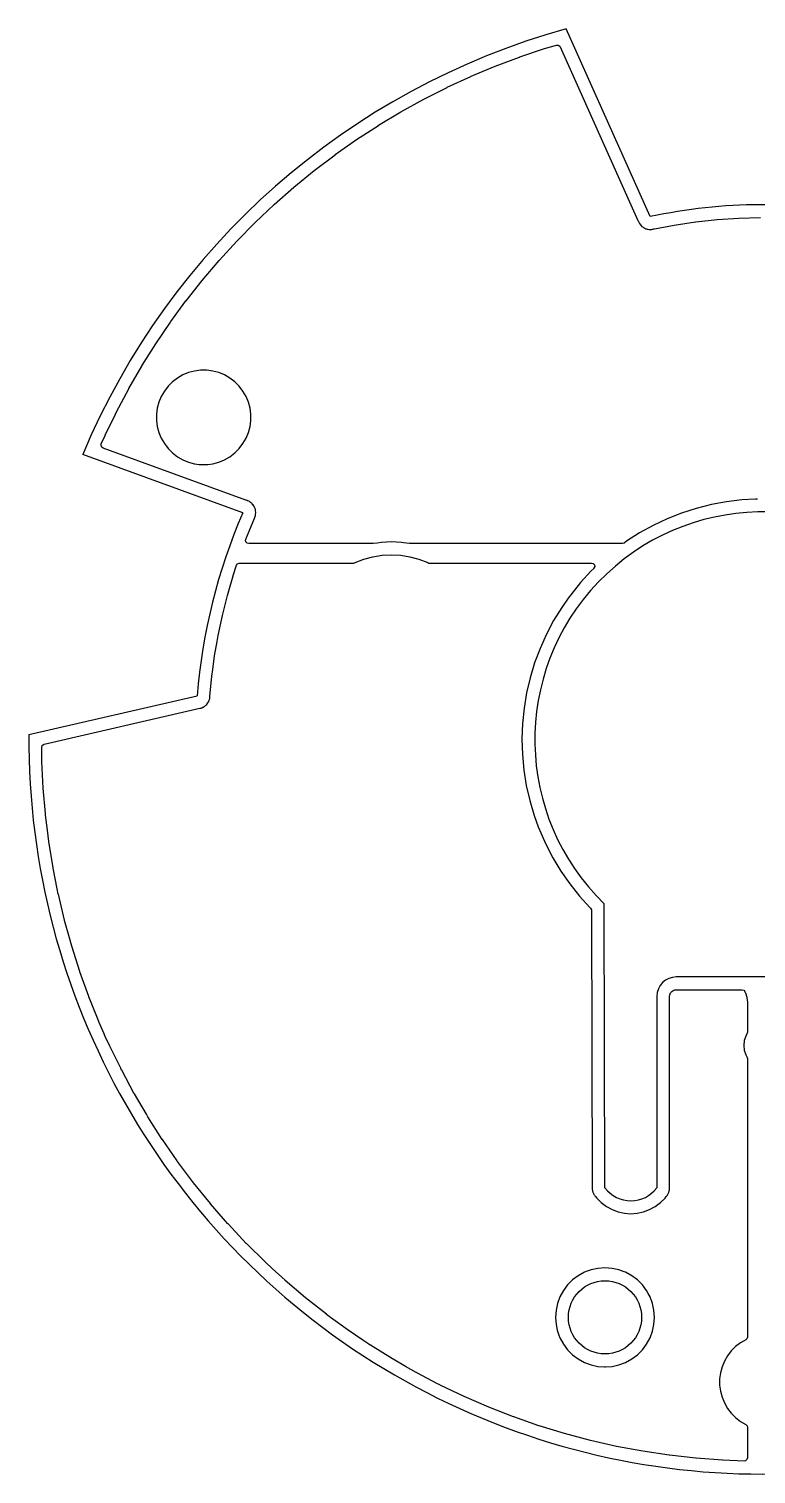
# Model space of a CAD drawing. Extents: x 120.6 to 178.3, y -99.9 to -43.1.
# Drawn here: x 120.6 to 149.2, y -99.9 to -43.2 of the extents above; entities that cross this region are included whole.
import ezdxf

# ---------------------------------------------------------------- set-up
doc = ezdxf.new("R2010")
doc.units = 0
doc.layers.add('BLACK', color=7, linetype='CONTINUOUS')

msp = doc.modelspace()

# ---------------------------------------------------------------- linework, layer by layer
at = {"layer": 'BLACK', "linetype": 'CONTINUOUS'}
for p, q in [((145.034, -50.546), (141.732, -43.18)), ((139.907946, -44.280952), (140.877992, -43.95501)), ((140.877992, -43.95501), (140.882198, -43.953681)), ((140.882198, -43.953681), (141.35035, -43.814987)), ((141.35035, -43.814987), (141.420217, -43.814819)), ((141.420217, -43.814819), (141.479086, -43.852451)), ((141.479086, -43.852451), (141.498721, -43.883157)), ((141.498721, -43.883157), (144.550431, -50.69082)), ((137.998143, -45.039951), (138.94213, -44.64481)), ((138.94213, -44.64481), (138.94619, -44.643196)), ((138.94619, -44.643196), (139.903825, -44.282421)), ((139.903825, -44.282421), (139.907946, -44.280952)), ((137.065057, -45.470696), (137.994139, -45.041713)), ((137.994139, -45.041713), (137.998143, -45.039951)), ((136.148133, -45.934872), (137.061046, -45.472637)), ((137.061046, -45.472637), (137.065057, -45.470696)), ((134.36755, -46.961059), (135.244752, -46.434079)), ((135.244752, -46.434079), (135.248582, -46.431872)), ((135.248582, -46.431872), (136.144207, -45.93695)), ((136.144207, -45.93695), (136.148133, -45.934872)), ((133.506229, -47.521721), (134.363796, -46.963408)), ((134.363796, -46.963408), (134.36755, -46.961059)), ((132.665745, -48.113122), (133.502569, -47.524199)), ((133.502569, -47.524199), (133.506229, -47.521721)), ((131.847118, -48.734544), (132.662155, -48.115745)), ((132.662155, -48.115745), (132.665745, -48.113122)), ((131.051533, -49.385091), (131.843661, -48.737269)), ((131.843661, -48.737269), (131.847118, -48.734544)), ((130.279938, -50.063985), (131.048192, -49.387925)), ((131.048192, -49.387925), (131.051533, -49.385091)), ((129.533402, -50.770286), (130.276657, -50.06698)), ((130.276657, -50.06698), (130.279938, -50.063985)), ((128.812856, -51.503111), (129.530253, -50.773375)), ((129.530253, -50.773375), (129.533402, -50.770286)), ((144.550431, -50.69082), (144.558504, -50.715453)), ((144.558504, -50.715453), (144.558553, -50.715684)), ((144.558553, -50.715684), (144.558555, -50.715688)), ((144.558555, -50.715688), (144.581166, -50.759795)), ((144.581166, -50.759795), (144.583965, -50.765627)), ((144.583965, -50.765627), (144.60424, -50.810857)), ((144.60424, -50.810857), (144.604243, -50.810861)), ((144.604243, -50.810861), (144.604398, -50.811052)), ((144.604398, -50.811052), (144.61856, -50.832739)), ((144.61856, -50.832739), (144.61867, -50.832954)), ((144.61867, -50.832954), (144.618675, -50.832961)), ((144.618675, -50.832961), (144.651932, -50.869714)), ((144.651932, -50.869714), (144.656144, -50.87462)), ((144.656144, -50.87462), (144.687437, -50.913064)), ((144.687437, -50.913064), (144.68744, -50.913066)), ((144.68744, -50.913066), (144.687442, -50.913068)), ((144.687442, -50.913068), (144.687622, -50.913198)), ((144.687622, -50.913198), (144.706935, -50.9305)), ((144.706935, -50.9305), (144.707092, -50.930674)), ((144.707092, -50.930674), (144.707094, -50.930676)), ((144.707094, -50.930676), (144.748745, -50.957578)), ((144.748745, -50.957578), (144.754098, -50.961238)), ((144.754098, -50.961238), (144.770855, -50.973347)), ((144.770855, -50.973347), (144.794249, -50.990254)), ((144.794249, -50.990254), (144.794462, -50.990335)), ((144.794462, -50.990335), (144.817601, -51.002051)), ((144.817601, -51.002051), (144.817797, -51.002178)), ((144.817797, -51.002178), (144.865025, -51.017394)), ((144.865025, -51.017394), (144.871068, -51.019518)), ((144.871068, -51.019518), (144.9174, -51.037168)), ((145.18655, -51.027859), (145.200423, -51.023468)), ((145.200423, -51.023468), (145.971137, -50.874301)), ((145.971137, -50.874301), (145.976121, -50.873443)), ((145.976121, -50.873443), (146.811428, -50.747441)), ((146.811428, -50.747441), (146.816504, -50.746783)), ((146.816504, -50.746783), (147.656265, -50.655519)), ((147.656265, -50.655519), (147.661337, -50.655074)), ((147.661337, -50.655074), (148.504227, -50.598693)), ((148.504227, -50.598693), (148.509317, -50.59846)), ((148.509317, -50.59846), (149.353753, -50.577067)), ((128.119223, -52.261526), (128.80982, -51.506313)), ((128.80982, -51.506313), (128.812856, -51.503111)), ((144.9174, -51.037168), (144.917626, -51.037191)), ((144.917626, -51.037191), (144.943009, -51.04252)), ((144.943009, -51.04252), (144.943232, -51.042592)), ((144.943232, -51.042592), (144.992742, -51.045062)), ((144.992742, -51.045062), (144.999187, -51.045553)), ((144.999187, -51.045553), (145.048496, -51.050611)), ((145.048496, -51.050611), (145.04872, -51.050575)), ((145.04872, -51.050575), (145.074617, -51.049151)), ((145.074617, -51.049151), (145.074852, -51.049163)), ((145.074852, -51.049163), (145.123311, -51.038736)), ((145.123311, -51.038736), (145.129664, -51.037542)), ((145.129664, -51.037542), (145.178605, -51.029664)), ((145.178605, -51.029664), (145.178609, -51.029662)), ((145.178609, -51.029662), (145.186394, -51.027335)), ((145.186394, -51.027335), (145.18655, -51.027859)), ((127.453529, -53.044409), (128.116338, -52.264799)), ((128.116338, -52.264799), (128.119223, -52.261526)), ((126.816479, -53.850919), (127.450698, -53.047862)), ((127.450698, -53.047862), (127.453529, -53.044409)), ((126.221481, -54.662863), (126.813797, -53.854444)), ((126.813797, -53.854444), (126.816479, -53.850919)), ((125.631872, -55.530274), (126.206451, -54.683512)), ((126.206451, -54.683512), (126.209025, -54.679863)), ((126.209025, -54.679863), (126.221481, -54.662863)), ((125.085825, -56.400977), (125.629458, -55.533974)), ((125.629458, -55.533974), (125.631872, -55.530274)), ((124.571618, -57.290796), (125.083572, -56.40472)), ((125.083572, -56.40472), (125.085825, -56.400977)), ((126.911895, -56.663947), (126.687794, -56.756773)), ((127.146214, -56.601161), (126.911895, -56.663947)), ((127.386711, -56.5695), (127.146214, -56.601161)), ((127.386712, -56.5695), (127.386711, -56.5695)), ((127.629288, -56.5695), (127.386712, -56.5695)), ((127.629289, -56.5695), (127.629288, -56.5695)), ((127.869785, -56.601161), (127.629289, -56.5695)), ((128.104104, -56.663947), (127.869785, -56.601161)), ((128.328205, -56.756773), (128.104104, -56.663947)), ((126.113733, -57.197263), (125.966067, -57.389706)), ((126.113739, -57.197256), (126.113733, -57.197263)), ((126.285256, -57.025739), (126.113739, -57.197256)), ((126.285263, -57.025733), (126.285256, -57.025739)), ((126.477706, -56.878067), (126.285263, -57.025733)), ((126.687785, -56.756777), (126.477706, -56.878067)), ((126.687794, -56.756773), (126.687785, -56.756777)), ((128.328212, -56.756776), (128.328205, -56.756773)), ((128.538289, -56.878064), (128.328212, -56.756776)), ((128.538292, -56.878066), (128.538289, -56.878064)), ((128.538293, -56.878067), (128.538292, -56.878066)), ((128.730736, -57.025733), (128.538293, -56.878067)), ((128.730743, -57.025739), (128.730736, -57.025733)), ((128.90226, -57.197256), (128.730743, -57.025739)), ((128.902265, -57.197262), (128.90226, -57.197256)), ((129.049936, -57.389711), (128.902265, -57.197262)), ((124.08989, -58.198616), (124.569502, -57.294614)), ((124.569502, -57.294614), (124.571618, -57.290796)), ((125.751947, -57.823895), (125.689161, -58.058214)), ((125.844773, -57.599794), (125.751947, -57.823895)), ((125.844777, -57.599785), (125.844773, -57.599794)), ((125.966067, -57.389706), (125.844777, -57.599785)), ((129.171224, -57.599788), (129.049936, -57.389711)), ((129.264054, -57.8239), (129.171224, -57.599788)), ((129.326838, -58.058211), (129.264054, -57.8239)), ((123.641288, -59.12322), (124.041247, -58.298711)), ((124.041247, -58.298711), (124.087893, -58.20255)), ((124.087893, -58.20255), (124.08989, -58.198616)), ((125.689161, -58.058214), (125.6575, -58.298711)), ((125.6575, -58.298711), (125.6575, -58.541288)), ((129.3585, -58.298711), (129.326838, -58.058211)), ((129.3585, -58.298712), (129.3585, -58.298711)), ((129.3585, -58.541288), (129.3585, -58.298712)), ((125.6575, -58.541288), (125.689161, -58.781785)), ((125.689161, -58.781785), (125.751947, -59.016104)), ((129.264054, -59.0161), (129.326838, -58.781789)), ((129.326838, -58.781789), (129.3585, -58.541288)), ((123.481099, -59.522963), (123.491258, -59.463071)), ((123.506043, -59.588229), (123.481099, -59.522963)), ((123.491258, -59.463071), (123.639429, -59.127233)), ((123.639429, -59.127233), (123.641288, -59.12322)), ((125.751947, -59.016104), (125.80501, -59.144209)), ((125.80501, -59.144209), (125.844776, -59.240212)), ((125.844776, -59.240212), (125.966064, -59.450289)), ((125.966064, -59.450289), (125.966066, -59.450292)), ((125.966066, -59.450292), (125.966067, -59.450293)), ((125.966067, -59.450293), (126.113733, -59.642736)), ((128.902265, -59.642738), (129.049936, -59.450289)), ((129.049936, -59.450289), (129.171224, -59.240212)), ((129.171224, -59.240212), (129.264054, -59.0161)), ((129.049563, -62.158665), (122.763974, -59.871787)), ((123.562312, -59.629648), (123.506043, -59.588229)), ((129.162178, -61.66704), (123.562312, -59.629648)), ((126.113733, -59.642736), (126.113739, -59.642743)), ((126.113739, -59.642743), (126.285256, -59.81426)), ((126.285256, -59.81426), (126.285262, -59.814265)), ((126.285262, -59.814265), (126.477711, -59.961936)), ((126.477711, -59.961936), (126.687788, -60.083224)), ((126.687788, -60.083224), (126.9119, -60.176054)), ((128.1041, -60.176054), (128.328212, -60.083224)), ((128.328212, -60.083224), (128.538289, -59.961936)), ((128.538289, -59.961936), (128.730738, -59.814265)), ((128.730738, -59.814265), (128.902265, -59.642738)), ((126.9119, -60.176054), (127.146211, -60.238838)), ((127.146211, -60.238838), (127.326586, -60.262584)), ((127.326586, -60.262584), (127.386711, -60.2705)), ((127.386711, -60.2705), (127.386712, -60.2705)), ((127.386712, -60.2705), (127.629289, -60.2705)), ((127.629289, -60.2705), (127.677388, -60.264167)), ((127.677388, -60.264167), (127.869789, -60.238838)), ((127.869789, -60.238838), (128.1041, -60.176054)), ((129.186008, -61.673115), (129.162178, -61.66704)), ((129.189606, -61.673659), (129.186008, -61.673115)), ((129.189609, -61.67366), (129.189606, -61.673659)), ((129.212617, -61.683715), (129.189609, -61.67366)), ((129.231946, -61.692163), (129.212617, -61.683715)), ((129.239196, -61.695062), (129.231946, -61.692163)), ((129.282603, -61.710854), (129.239196, -61.695062)), ((129.282605, -61.710855), (129.282603, -61.710854)), ((129.282606, -61.710856), (129.282605, -61.710855)), ((129.285587, -61.712942), (129.282606, -61.710856)), ((129.307026, -61.724974), (129.285587, -61.712942)), ((129.310367, -61.726434), (129.307026, -61.724974)), ((129.346481, -61.75527), (129.310367, -61.726434)), ((129.352707, -61.759927), (129.346481, -61.75527)), ((129.388931, -61.785286), (129.352707, -61.759927)), ((129.390568, -61.786432), (129.388931, -61.785286)), ((129.392896, -61.789206), (129.390568, -61.786432)), ((129.410509, -61.806395), (129.392896, -61.789206)), ((148.0275, -61.730058), (147.429316, -61.840958)), ((148.631597, -61.657869), (148.0275, -61.730058)), ((149.16555, -61.628709), (148.631597, -61.657869)), ((149.239093, -61.624693), (149.16555, -61.628709)), ((129.41335, -61.808663), (129.410509, -61.806395)), ((129.440751, -61.845838), (129.41335, -61.808663)), ((129.445586, -61.851981), (129.440751, -61.845838)), ((129.475287, -61.887369), (129.445586, -61.851981)), ((129.475287, -61.88737), (129.475287, -61.887369)), ((129.475289, -61.887372), (129.475287, -61.88737)), ((129.476823, -61.890662), (129.475289, -61.887372)), ((129.489391, -61.911827), (129.476823, -61.890662)), ((129.491541, -61.914743), (129.489391, -61.911827)), ((129.491541, -61.914744), (129.49154, -61.914743)), ((129.49154, -61.914743), (129.491541, -61.914743)), ((129.491545, -61.914755), (129.491541, -61.914744)), ((129.508389, -61.95775), (129.491545, -61.914755)), ((129.497372, -62.391708), (129.513182, -62.348251)), ((129.511458, -61.964912), (129.508389, -61.95775)), ((129.530999, -62.006803), (129.511458, -61.964912)), ((129.513182, -62.348251), (129.516056, -62.341065)), ((129.516056, -62.341065), (129.534567, -62.298712)), ((129.531629, -62.010374), (129.530999, -62.006803)), ((129.538287, -62.034063), (129.531629, -62.010374)), ((129.534567, -62.298712), (129.535109, -62.295125)), ((129.535109, -62.295125), (129.541192, -62.271265)), ((129.539613, -62.037447), (129.538287, -62.034063)), ((129.540252, -62.043154), (129.539613, -62.037447)), ((129.544757, -62.083358), (129.540252, -62.043154)), ((129.541192, -62.271265), (129.542428, -62.267868)), ((129.542427, -62.267868), (129.542429, -62.267866)), ((129.542428, -62.267868), (129.542427, -62.267868)), ((129.542429, -62.267866), (129.546451, -62.22182)), ((129.545872, -62.091095), (129.544757, -62.083358)), ((129.553899, -62.136582), (129.545872, -62.091095)), ((129.546451, -62.22182), (129.547372, -62.214098)), ((129.547372, -62.214098), (129.554288, -62.168412)), ((129.553583, -62.140191), (129.553899, -62.136582)), ((129.553883, -62.164807), (129.553583, -62.140191)), ((129.554288, -62.168412), (129.553883, -62.164807)), ((146.260452, -62.17692), (145.694672, -62.400573)), ((146.83946, -61.990124), (146.260452, -62.17692)), ((146.839465, -61.990123), (146.83946, -61.990124)), ((147.429316, -61.840958), (146.839465, -61.990123)), ((129.199343, -63.103119), (129.315002, -62.824482)), ((129.315002, -62.824482), (129.485481, -62.413776)), ((129.485481, -62.413776), (129.493634, -62.39893)), ((129.493618, -62.398922), (129.497369, -62.391713)), ((129.493634, -62.39893), (129.493618, -62.398922)), ((129.497369, -62.391711), (129.497372, -62.391708)), ((129.497369, -62.391713), (129.497369, -62.391711)), ((145.144425, -62.660174), (144.612051, -62.954621)), ((145.144426, -62.660174), (145.144425, -62.660174)), ((145.69467, -62.400574), (145.144426, -62.660174)), ((145.694672, -62.400573), (145.69467, -62.400574)), ((129.154527, -63.231353), (129.161054, -63.205745)), ((129.164471, -63.300511), (129.154527, -63.231353)), ((129.161054, -63.205745), (129.188525, -63.13194)), ((129.210226, -63.353315), (129.164471, -63.300511)), ((129.188525, -63.13194), (129.19766, -63.107394)), ((129.19766, -63.107394), (129.199343, -63.103119)), ((129.277265, -63.373), (129.210226, -63.353315)), ((134.141673, -63.373), (129.277265, -63.373)), ((134.159865, -63.371658), (134.141673, -63.373)), ((134.313256, -63.348905), (134.159865, -63.371658)), ((134.4814, -63.323963), (134.313256, -63.348905)), ((134.481403, -63.323962), (134.4814, -63.323963)), ((134.481409, -63.323962), (134.481403, -63.323962)), ((134.874, -63.304675), (134.481409, -63.323962)), ((135.266591, -63.323962), (134.874, -63.304675)), ((135.266597, -63.323962), (135.266591, -63.323962)), ((135.266599, -63.323963), (135.266597, -63.323962)), ((135.352734, -63.33674), (135.266599, -63.323963)), ((135.588134, -63.371658), (135.352734, -63.33674)), ((135.606327, -63.373), (135.588134, -63.371658)), ((143.936228, -63.373), (135.606327, -63.373)), ((143.944005, -63.372756), (143.936228, -63.373)), ((144.009678, -63.348905), (143.944005, -63.372756)), ((144.099693, -63.282725), (144.009678, -63.348905)), ((144.612051, -62.954621), (144.099693, -63.282725)), ((133.450422, -64.112591), (133.792441, -63.981302)), ((133.792441, -63.981302), (134.146309, -63.886483)), ((134.146309, -63.886483), (134.50815, -63.829173)), ((134.50815, -63.829173), (134.874, -63.81)), ((134.874, -63.81), (135.23985, -63.829173)), ((135.23985, -63.829173), (135.601691, -63.886483)), ((135.601691, -63.886483), (135.955559, -63.981302)), ((135.955559, -63.981302), (136.297578, -64.112591)), ((128.490801, -65.224081), (128.66251, -64.631581)), ((128.66251, -64.631581), (128.663839, -64.627295)), ((128.663839, -64.627295), (128.798423, -64.220087)), ((128.798423, -64.220087), (128.838151, -64.162612)), ((128.838151, -64.162612), (128.902646, -64.135739)), ((128.902646, -64.135739), (128.916159, -64.135)), ((128.916159, -64.135), (133.406442, -64.135)), ((133.406442, -64.135), (133.450422, -64.112591)), ((136.297578, -64.112591), (136.341558, -64.135)), ((136.341558, -64.135), (142.728898, -64.135)), ((142.703686, -64.454611), (142.291801, -64.902362)), ((142.7037, -64.454596), (142.703686, -64.454611)), ((142.814568, -64.348647), (142.7037, -64.454596)), ((142.728898, -64.135), (142.795937, -64.154685)), ((142.795937, -64.154685), (142.841692, -64.207489)), ((142.822611, -64.340203), (142.814568, -64.348647)), ((142.851636, -64.276647), (142.822611, -64.340203)), ((142.841692, -64.207489), (142.851636, -64.276647)), ((142.291796, -64.902369), (141.909574, -65.375685)), ((142.291801, -64.902362), (142.291796, -64.902369)), ((128.242893, -66.186914), (128.437703, -65.407603)), ((128.437703, -65.407603), (128.438902, -65.403162)), ((128.438902, -65.403162), (128.490801, -65.224081)), ((141.8142, -65.510716), (141.558572, -65.87264)), ((141.909568, -65.375694), (141.8142, -65.510716)), ((141.909571, -65.37569), (141.909568, -65.375694)), ((141.909574, -65.375685), (141.909571, -65.37569)), ((128.07611, -66.9774), (128.241876, -66.19133)), ((128.241876, -66.19133), (128.242893, -66.186914)), ((141.558572, -65.87264), (141.240295, -66.391104)), ((141.240281, -66.391128), (140.956004, -66.929022)), ((141.240295, -66.391104), (141.240281, -66.391128)), ((127.938787, -67.773498), (128.036561, -67.206325)), ((128.036561, -67.206325), (128.075257, -66.981854)), ((128.075257, -66.981854), (128.07611, -66.9774)), ((140.956003, -66.929025), (140.70693, -67.484069)), ((140.956004, -66.929022), (140.956003, -66.929025)), ((127.866273, -68.312446), (127.93809, -67.778044)), ((127.93809, -67.778044), (127.938787, -67.773498)), ((140.706918, -67.484097), (140.494057, -68.054048)), ((140.70693, -67.484069), (140.706918, -67.484097)), ((127.754073, -69.3693), (127.830576, -68.578699)), ((127.830576, -68.578699), (127.831102, -68.57415)), ((127.831102, -68.57415), (127.866273, -68.312446)), ((140.494057, -68.054048), (140.318313, -68.636484)), ((140.318305, -68.636512), (140.180394, -69.22906)), ((140.318313, -68.636484), (140.318305, -68.636512)), ((120.65, -70.866), (127.254003, -69.341589)), ((127.547139, -69.75258), (127.585523, -69.716788)), ((127.585523, -69.716788), (127.589469, -69.713262)), ((127.589469, -69.713262), (127.629372, -69.67914)), ((127.629372, -69.67914), (127.629374, -69.679135)), ((127.629374, -69.679135), (127.634805, -69.673099)), ((127.634805, -69.673099), (127.634896, -69.673181)), ((127.634896, -69.673181), (127.638447, -69.669058)), ((127.638352, -69.66898), (127.643517, -69.662711)), ((127.638447, -69.669058), (127.638352, -69.66898)), ((127.643517, -69.662711), (127.643523, -69.662707)), ((127.643523, -69.662707), (127.671335, -69.618199)), ((127.671335, -69.618199), (127.674224, -69.613789)), ((127.674224, -69.613789), (127.703947, -69.570486)), ((127.703947, -69.570486), (127.703951, -69.570473)), ((127.703951, -69.570473), (127.707632, -69.56324)), ((127.707632, -69.56324), (127.707743, -69.563296)), ((127.707743, -69.563296), (127.710105, -69.558396)), ((127.709991, -69.558344), (127.713358, -69.550955)), ((127.710105, -69.558396), (127.709991, -69.558344)), ((127.713358, -69.550955), (127.713362, -69.55095)), ((127.713362, -69.55095), (127.728717, -69.500728)), ((127.728717, -69.500728), (127.730346, -69.49578)), ((127.730346, -69.49578), (127.747858, -69.446233)), ((127.747858, -69.446233), (127.747859, -69.446226)), ((127.747859, -69.446226), (127.749544, -69.438279)), ((127.749544, -69.438279), (127.749663, -69.438304)), ((127.749663, -69.438304), (127.750674, -69.432967)), ((127.750554, -69.432947), (127.751895, -69.424929)), ((127.750674, -69.432967), (127.750554, -69.432947)), ((127.751894, -69.424929), (127.751896, -69.424926)), ((127.751895, -69.424929), (127.751894, -69.424929)), ((127.751896, -69.424926), (127.753575, -69.376859)), ((127.753575, -69.376859), (127.754073, -69.3693)), ((140.18039, -69.229076), (140.08089, -69.829234)), ((140.180394, -69.22906), (140.18039, -69.229076)), ((121.252173, -71.240659), (127.35354, -69.832273)), ((127.35354, -69.832273), (127.358669, -69.831205)), ((127.358669, -69.831205), (127.410307, -69.821601)), ((127.410307, -69.821601), (127.410311, -69.821598)), ((127.410311, -69.821598), (127.418037, -69.819084)), ((127.418037, -69.819084), (127.418074, -69.8192)), ((127.418074, -69.8192), (127.423205, -69.817406)), ((127.423163, -69.817292), (127.430776, -69.814445)), ((127.423205, -69.817406), (127.423163, -69.817292)), ((127.430776, -69.814445), (127.430778, -69.814445)), ((127.430778, -69.814445), (127.477121, -69.789805)), ((127.477121, -69.789805), (127.481824, -69.787432)), ((127.481824, -69.787432), (127.529217, -69.764791)), ((127.529217, -69.764791), (127.52922, -69.764788)), ((127.52922, -69.764788), (127.536032, -69.760359)), ((127.536032, -69.760359), (127.536099, -69.760462)), ((127.536099, -69.760462), (127.540593, -69.7574)), ((127.540522, -69.7573), (127.547137, -69.752581)), ((127.540593, -69.7574), (127.540522, -69.7573)), ((127.547136, -69.752581), (127.547139, -69.75258)), ((127.547137, -69.752581), (127.547136, -69.752581)), ((140.080889, -69.829238), (140.020199, -70.43462)), ((140.08089, -69.829234), (140.080889, -69.829238)), ((140.020199, -70.43462), (139.99858, -71.042637)), ((121.156077, -71.362886), (121.175, -71.295628)), ((121.162369, -71.918004), (121.156077, -71.362886)), ((121.175, -71.295628), (121.227282, -71.249278)), ((121.227282, -71.249278), (121.252173, -71.240659)), ((139.99858, -71.042637), (140.016122, -71.650754)), ((121.162507, -71.922606), (121.162369, -71.918004)), ((121.213187, -72.967545), (121.162507, -71.922606)), ((140.016122, -71.650754), (140.072755, -72.256531)), ((140.072755, -72.256531), (140.072758, -72.256559)), ((140.072758, -72.256559), (140.168235, -72.857365)), ((121.213488, -72.972042), (121.213187, -72.967545)), ((121.297778, -73.954414), (121.213488, -72.972042)), ((140.168235, -72.857365), (140.168239, -72.857389)), ((140.168239, -72.857389), (140.302183, -73.45087)), ((140.302183, -73.45087), (140.474026, -74.034486)), ((121.302927, -74.014423), (121.297778, -73.954414)), ((121.303404, -74.01899), (121.302927, -74.014423)), ((121.377328, -74.618324), (121.303404, -74.01899)), ((140.474026, -74.034486), (140.639986, -74.488106)), ((121.431466, -75.057253), (121.377328, -74.618324)), ((140.639986, -74.488106), (140.683059, -74.605837)), ((140.683059, -74.605837), (140.683067, -74.605855)), ((140.683067, -74.605855), (140.928414, -75.162556)), ((121.432114, -75.061811), (121.431466, -75.057253)), ((121.598632, -76.094619), (121.432114, -75.061811)), ((140.928414, -75.162556), (141.209085, -75.702351)), ((141.209085, -75.702351), (141.523902, -76.222972)), ((121.599448, -76.099148), (121.598632, -76.094619)), ((121.763331, -76.920328), (121.599448, -76.099148)), ((141.523902, -76.222972), (141.523903, -76.222973)), ((141.523903, -76.222973), (141.871544, -76.722239)), ((121.804192, -77.125071), (121.763331, -76.920328)), ((141.871544, -76.722239), (141.871552, -76.722249)), ((141.871552, -76.722249), (142.250606, -77.198131)), ((121.805173, -77.129549), (121.804192, -77.125071)), ((122.047864, -78.147187), (121.805173, -77.129549)), ((142.250606, -77.198131), (142.250614, -77.19814)), ((142.250614, -77.19814), (142.250615, -77.198141)), ((142.250615, -77.198141), (142.65949, -77.648641)), ((142.65949, -77.648641), (142.659499, -77.64865)), ((142.659499, -77.64865), (142.688666, -77.676908)), ((143.256, -88.646), (143.226179, -77.50079)), ((122.049001, -78.151589), (122.047864, -78.147187)), ((122.239145, -78.835327), (122.049001, -78.151589)), ((142.688666, -77.676908), (142.723118, -77.737693)), ((142.723118, -77.737693), (142.726384, -77.765634)), ((142.726384, -77.765634), (142.755379, -88.602124)), ((122.329294, -79.159493), (122.239145, -78.835327)), ((122.330609, -79.163905), (122.329294, -79.159493)), ((122.64813, -80.160726), (122.330609, -79.163905)), ((122.649609, -80.165086), (122.64813, -80.160726)), ((122.998574, -81.134597), (122.649609, -80.165086)), ((153.133691, -80.372592), (146.052891, -80.372592)), ((145.792918, -81.124957), (145.801118, -81.073186)), ((145.801118, -81.073186), (145.813106, -81.036291)), ((145.813106, -81.036291), (145.813648, -81.035227)), ((145.813648, -81.035227), (145.832421, -80.998382)), ((145.832421, -80.998382), (145.855218, -80.967005)), ((145.855218, -80.967005), (145.885303, -80.936919)), ((145.885303, -80.936919), (145.916681, -80.914121)), ((145.916681, -80.914121), (145.954592, -80.894804)), ((145.954592, -80.894804), (145.991484, -80.882818)), ((145.991484, -80.882818), (146.020361, -80.878244)), ((146.020361, -80.878244), (146.043252, -80.874619)), ((146.043252, -80.874619), (146.06265, -80.873092)), ((146.06265, -80.873092), (148.631118, -80.873092)), ((148.631118, -80.873092), (148.698157, -80.892777)), ((148.698157, -80.892777), (148.740474, -80.938637)), ((148.740474, -80.938637), (148.762122, -80.979136)), ((148.762122, -80.979136), (148.771424, -81.001593)), ((148.771424, -81.001593), (148.82124, -81.165816)), ((123.003897, -81.149385), (122.998574, -81.134597)), ((123.005528, -81.153666), (123.003897, -81.149385)), ((123.09609, -81.378684), (123.005528, -81.153666)), ((123.396131, -82.124188), (123.09609, -81.378684)), ((145.290891, -81.134592), (145.288, -88.646)), ((145.788517, -88.601692), (145.791361, -81.20894)), ((145.791361, -81.20894), (145.791391, -81.208517)), ((145.791391, -81.144356), (145.792918, -81.124957)), ((145.791391, -81.208517), (145.791391, -81.144356)), ((148.82124, -81.165816), (148.825982, -81.189657)), ((148.825982, -81.189657), (148.843403, -81.36653)), ((148.843403, -81.36653), (148.844, -81.378684)), ((148.844, -81.378684), (148.844, -82.543596)), ((123.397922, -82.128411), (123.396131, -82.124188)), ((123.608823, -82.600977), (123.397922, -82.128411)), ((123.652954, -82.746457), (123.608823, -82.600977)), ((123.747905, -82.924098), (123.652954, -82.746457)), ((148.778821, -82.689714), (148.720327, -82.86974)), ((148.827387, -82.605596), (148.778821, -82.689714)), ((148.844, -82.543596), (148.827387, -82.605596)), ((123.759134, -82.937781), (123.747905, -82.924098)), ((123.824286, -83.083766), (123.759134, -82.937781)), ((123.826212, -83.087877), (123.824286, -83.083766)), ((124.252976, -83.956018), (123.826212, -83.087877)), ((148.720326, -82.869744), (148.70054, -83.058)), ((148.70054, -83.058), (148.720326, -83.246256)), ((148.720327, -82.86974), (148.720326, -82.869744)), ((148.720326, -83.246256), (148.720327, -83.246259)), ((148.720327, -83.246259), (148.778818, -83.426277)), ((148.778818, -83.426277), (148.778821, -83.426284)), ((148.778821, -83.426284), (148.827387, -83.510403)), ((148.827387, -83.510403), (148.844, -83.572402)), ((148.844, -83.572402), (148.844, -94.497575)), ((124.287741, -84.026738), (124.252976, -83.956018)), ((124.289848, -84.030831), (124.287741, -84.026738)), ((124.785902, -84.951898), (124.289848, -84.030831)), ((124.788149, -84.955891), (124.785902, -84.951898)), ((125.261005, -85.7608), (124.788149, -84.955891)), ((125.318049, -85.857902), (125.261005, -85.7608)), ((125.320454, -85.861828), (125.318049, -85.857902)), ((125.883489, -86.743573), (125.320454, -85.861828)), ((125.886031, -86.747394), (125.883489, -86.743573)), ((126.462982, -87.581006), (125.886031, -86.747394)), ((126.481379, -87.607587), (126.462982, -87.581006)), ((126.484069, -87.611324), (126.481379, -87.607587)), ((127.110944, -88.448831), (126.484069, -87.611324)), ((127.11377, -88.452465), (127.110944, -88.448831)), ((127.771328, -89.266155), (127.11377, -88.452465)), ((142.754134, -88.619984), (142.751211, -88.640449)), ((142.751211, -88.640449), (142.754709, -88.669481)), ((142.755379, -88.602124), (142.754134, -88.619984)), ((142.754709, -88.669481), (142.755599, -88.683976)), ((142.755599, -88.683976), (142.755678, -88.713231)), ((142.755678, -88.713231), (142.755678, -88.713232)), ((142.755678, -88.713232), (142.761081, -88.733184)), ((142.761081, -88.733184), (142.764501, -88.750758)), ((142.764501, -88.750758), (142.766974, -88.771285)), ((142.766974, -88.771285), (142.766975, -88.771288)), ((142.766975, -88.771288), (142.777869, -88.798429)), ((142.777869, -88.798429), (142.782479, -88.812198)), ((142.782479, -88.812198), (142.790127, -88.840433)), ((142.790127, -88.840433), (142.800509, -88.858304)), ((142.800509, -88.858304), (142.808364, -88.8744)), ((142.808364, -88.8744), (142.816065, -88.893586)), ((142.816065, -88.893586), (142.833617, -88.916989)), ((142.833617, -88.916989), (142.841635, -88.929099)), ((142.841635, -88.929099), (142.85632, -88.95438)), ((142.85632, -88.95438), (142.856325, -88.954386)), ((142.856325, -88.954386), (142.870964, -88.968947)), ((142.870964, -88.968947), (142.882723, -88.98247)), ((142.882723, -88.98247), (142.931491, -89.047505)), ((145.612504, -89.04751), (145.661714, -88.981885)), ((145.661714, -88.981885), (145.673264, -88.968573)), ((145.673264, -88.968573), (145.688382, -88.953468)), ((145.688382, -88.953468), (145.702661, -88.928756)), ((145.702661, -88.928756), (145.710814, -88.916412)), ((145.710814, -88.916412), (145.727935, -88.893586)), ((145.727935, -88.893586), (145.7359, -88.873741)), ((145.7359, -88.873741), (145.743612, -88.857891)), ((145.743612, -88.857891), (145.754318, -88.839365)), ((145.754318, -88.839365), (145.761714, -88.811801)), ((145.761714, -88.811801), (145.766401, -88.797752)), ((145.766401, -88.797752), (145.777025, -88.771285)), ((145.777025, -88.771283), (145.779498, -88.750758)), ((145.777025, -88.771285), (145.777025, -88.771283)), ((145.779498, -88.750758), (145.779581, -88.750062)), ((145.779581, -88.750062), (145.78293, -88.732746)), ((145.78293, -88.732746), (145.788474, -88.712087)), ((145.788474, -88.712087), (145.788475, -88.712085)), ((145.788475, -88.712085), (145.788485, -88.683546)), ((145.788485, -88.683546), (145.789375, -88.668767)), ((145.789762, -88.61927), (145.788517, -88.601692)), ((145.789375, -88.668767), (145.792788, -88.640448)), ((145.792788, -88.640448), (145.789762, -88.61927)), ((127.774288, -89.269681), (127.771328, -89.266155)), ((128.461575, -90.058376), (127.774288, -89.269681)), ((142.931491, -89.047505), (142.931496, -89.04751)), ((142.931496, -89.04751), (143.110539, -89.22628)), ((143.110539, -89.22628), (143.31318, -89.377777)), ((143.31318, -89.377777), (143.535301, -89.498925)), ((143.535301, -89.498925), (143.772385, -89.587259)), ((144.771609, -89.587261), (145.008699, -89.498925)), ((145.008699, -89.498925), (145.23082, -89.377777)), ((145.23082, -89.377777), (145.433461, -89.22628)), ((145.433461, -89.22628), (145.612504, -89.04751)), ((128.464664, -90.06179), (128.461575, -90.058376)), ((129.180749, -90.824421), (128.464664, -90.06179)), ((143.772385, -89.587259), (143.772386, -89.587259)), ((143.772386, -89.587259), (143.772391, -89.587261)), ((143.772391, -89.587261), (144.019632, -89.640991)), ((144.019632, -89.640991), (144.272, -89.659023)), ((144.272, -89.659023), (144.524368, -89.640991)), ((144.524368, -89.640991), (144.771609, -89.587261)), ((129.183962, -90.827718), (129.180749, -90.824421)), ((129.927861, -91.56324), (129.183962, -90.827718)), ((129.931183, -91.566405), (129.927861, -91.56324)), ((130.189468, -91.80348), (129.931183, -91.566405)), ((130.701902, -92.273831), (130.189468, -91.80348)), ((142.979575, -91.803481), (142.708801, -91.862384)), ((142.979582, -91.80348), (142.979575, -91.803481)), ((143.255999, -91.78371), (142.979582, -91.80348)), ((143.256001, -91.78371), (143.255999, -91.78371)), ((143.532417, -91.80348), (143.256001, -91.78371)), ((143.532424, -91.803481), (143.532417, -91.80348)), ((143.803198, -91.862384), (143.532424, -91.803481)), ((130.705351, -92.276881), (130.701902, -92.273831)), ((131.501796, -92.955207), (130.705351, -92.276881)), ((141.98406, -92.258124), (141.788124, -92.45406)), ((141.984078, -92.258108), (141.98406, -92.258124)), ((142.205916, -92.092043), (141.984078, -92.258108)), ((142.205924, -92.092038), (142.205916, -92.092043)), ((142.449138, -91.959233), (142.205924, -92.092038)), ((142.521916, -91.932087), (142.449138, -91.959233)), ((142.708794, -91.862386), (142.521916, -91.932087)), ((142.708797, -91.862385), (142.708794, -91.862386)), ((142.708801, -91.862384), (142.708797, -91.862385)), ((143.803199, -91.862384), (143.803198, -91.862384)), ((143.803206, -91.862386), (143.803199, -91.862384)), ((144.012301, -91.940374), (143.803206, -91.862386)), ((144.062862, -91.959233), (144.012301, -91.940374)), ((144.306075, -92.092038), (144.062861, -91.959233)), ((144.062861, -91.959233), (144.062862, -91.959233)), ((144.306083, -92.092043), (144.306075, -92.092038)), ((144.527921, -92.258108), (144.306083, -92.092043)), ((144.527939, -92.258124), (144.527921, -92.258108)), ((144.723875, -92.45406), (144.527939, -92.258124)), ((131.505356, -92.958126), (131.501796, -92.955207)), ((132.326386, -93.606383), (131.505356, -92.958126)), ((141.489231, -92.919144), (141.392386, -93.178794)), ((141.489233, -92.919138), (141.489231, -92.919144)), ((141.622038, -92.675924), (141.489233, -92.919138)), ((141.622043, -92.675916), (141.622038, -92.675924)), ((141.788108, -92.454078), (141.622043, -92.675916)), ((141.788124, -92.45406), (141.788108, -92.454078)), ((144.723891, -92.454078), (144.723875, -92.45406)), ((144.889956, -92.675916), (144.723891, -92.454078)), ((144.889961, -92.675924), (144.889956, -92.675916)), ((144.954865, -92.794788), (144.889961, -92.675924)), ((145.022769, -92.919144), (144.954865, -92.794788)), ((145.119614, -93.178794), (145.022769, -92.919144)), ((141.33348, -93.449582), (141.31371, -93.725998)), ((141.333481, -93.449575), (141.33348, -93.449582)), ((141.392384, -93.178801), (141.333481, -93.449575)), ((141.392385, -93.178797), (141.392384, -93.178801)), ((141.392386, -93.178794), (141.392385, -93.178797)), ((145.17852, -93.449583), (145.119614, -93.178794)), ((145.19829, -93.726), (145.17852, -93.449583)), ((132.330051, -93.609169), (132.326386, -93.606383)), ((132.489877, -93.725998), (132.330051, -93.609169)), ((133.174643, -94.226547), (132.489877, -93.725998)), ((141.31371, -93.725998), (141.31371, -93.726001)), ((141.31371, -93.726001), (141.33348, -94.002417)), ((141.33348, -94.002417), (141.333481, -94.002424)), ((141.333481, -94.002424), (141.38258, -94.228129)), ((145.119614, -94.273206), (145.17852, -94.002417)), ((145.17852, -94.002417), (145.19829, -93.726)), ((133.17841, -94.229194), (133.174643, -94.226547)), ((133.7518, -94.616513), (133.17841, -94.229194)), ((133.988028, -94.776083), (133.7518, -94.616513)), ((141.38258, -94.228129), (141.392386, -94.273206)), ((141.392386, -94.273206), (141.447823, -94.421837)), ((141.447823, -94.421837), (141.489233, -94.532861)), ((141.489233, -94.532861), (141.622038, -94.776075)), ((144.889958, -94.776081), (145.022769, -94.532856)), ((145.022769, -94.532856), (145.119614, -94.273206)), ((148.691502, -94.657212), (148.575711, -94.724064)), ((148.782001, -94.604962), (148.691502, -94.657212)), ((148.824315, -94.564614), (148.782001, -94.604962)), ((148.844, -94.497575), (148.824315, -94.564614)), ((134.045283, -94.814758), (133.988028, -94.776083)), ((134.049137, -94.817259), (134.045283, -94.814758)), ((134.920638, -95.359958), (134.049137, -94.817259)), ((141.622038, -94.776075), (141.622043, -94.776083)), ((141.622043, -94.776083), (141.788108, -94.997921)), ((141.788108, -94.997921), (141.788124, -94.997939)), ((141.788124, -94.997939), (141.98406, -95.193875)), ((141.98406, -95.193875), (141.984078, -95.193891)), ((141.984078, -95.193891), (142.205916, -95.359956)), ((144.306081, -95.359958), (144.527929, -95.193885)), ((144.527929, -95.193885), (144.723885, -94.997929)), ((144.723885, -94.997929), (144.889958, -94.776081)), ((148.064067, -95.235706), (147.942777, -95.445785)), ((148.211733, -95.043263), (148.064067, -95.235706)), ((148.211739, -95.043256), (148.211733, -95.043263)), ((148.383256, -94.871739), (148.211739, -95.043256)), ((148.383263, -94.871733), (148.383256, -94.871739)), ((148.575703, -94.724069), (148.383263, -94.871733)), ((148.575708, -94.724065), (148.575703, -94.724069)), ((148.575711, -94.724064), (148.575708, -94.724065)), ((134.937206, -95.370275), (134.920638, -95.359958)), ((134.941151, -95.37263), (134.937206, -95.370275)), ((135.423193, -95.648518), (134.941151, -95.37263)), ((135.849071, -95.892261), (135.423193, -95.648518)), ((142.205916, -95.359956), (142.205924, -95.359961)), ((142.205924, -95.359961), (142.449138, -95.492766)), ((142.449138, -95.492766), (142.449137, -95.492766)), ((142.449137, -95.492766), (142.449141, -95.492767)), ((142.449141, -95.492767), (142.449144, -95.492769)), ((142.449144, -95.492769), (142.708794, -95.589614)), ((142.708794, -95.589614), (142.979583, -95.64852)), ((142.979583, -95.64852), (143.236229, -95.666875)), ((143.236229, -95.666875), (143.255999, -95.66829)), ((143.255999, -95.66829), (143.256, -95.66829)), ((143.256, -95.66829), (143.256001, -95.66829)), ((143.256001, -95.66829), (143.274451, -95.66697)), ((143.274451, -95.66697), (143.532417, -95.64852)), ((143.532417, -95.64852), (143.803206, -95.589614)), ((143.803206, -95.589614), (144.062856, -95.492769)), ((144.062856, -95.492769), (144.306081, -95.359958)), ((147.849947, -95.669895), (147.787161, -95.904214)), ((147.942773, -95.445794), (147.849947, -95.669895)), ((147.942777, -95.445785), (147.942773, -95.445794)), ((135.853108, -95.894474), (135.849071, -95.892261)), ((135.871694, -95.904214), (135.853108, -95.894474)), ((136.681718, -96.328701), (135.871694, -95.904214)), ((136.779764, -96.380081), (136.681718, -96.328701)), ((136.783837, -96.38212), (136.779764, -96.380081)), ((137.72785, -96.832979), (136.783837, -96.38212)), ((147.787161, -95.904214), (147.7555, -96.144711)), ((147.7555, -96.144711), (147.7555, -96.387288)), ((137.73204, -96.834885), (137.72785, -96.832979)), ((138.69214, -97.250391), (137.73204, -96.834885)), ((147.7555, -96.387288), (147.787161, -96.627785)), ((147.787161, -96.627785), (147.849947, -96.862104)), ((147.849947, -96.862104), (147.942773, -97.086205)), ((138.696399, -97.252141), (138.69214, -97.250391)), ((139.671256, -97.631718), (138.696399, -97.252141)), ((147.942773, -97.086205), (147.942776, -97.086212)), ((147.942776, -97.086212), (148.064064, -97.296289)), ((148.064064, -97.296289), (148.064066, -97.296292)), ((148.064066, -97.296292), (148.064067, -97.296293)), ((148.064067, -97.296293), (148.211733, -97.488736)), ((148.211733, -97.488736), (148.211739, -97.488743)), ((148.211739, -97.488743), (148.383256, -97.66026)), ((139.675576, -97.633308), (139.671256, -97.631718)), ((140.66384, -97.976431), (139.675576, -97.633308)), ((140.668217, -97.97786), (140.66384, -97.976431)), ((141.668522, -98.284056), (140.668217, -97.97786)), ((148.383256, -97.66026), (148.383262, -97.660265)), ((148.383262, -97.660265), (148.575711, -97.807936)), ((148.575711, -97.807936), (148.78152, -97.92676)), ((148.78152, -97.92676), (148.782, -97.927037)), ((148.782, -97.927037), (148.830216, -97.977604)), ((148.830216, -97.977604), (148.844, -98.034424)), ((148.844, -98.034424), (148.844, -99.238469)), ((141.672948, -98.285322), (141.668522, -98.284056)), ((142.683972, -98.554187), (141.672948, -98.285322)), ((142.688442, -98.555287), (142.683972, -98.554187)), ((143.708715, -98.786427), (142.688442, -98.555287)), ((143.713224, -98.787361), (143.708715, -98.786427)), ((144.741379, -98.980468), (143.713224, -98.787361)), ((144.745918, -98.981234), (144.741379, -98.980468)), ((145.780568, -99.136047), (144.745918, -98.981234)), ((145.785133, -99.136643), (145.780568, -99.136047)), ((146.824765, -99.252937), (145.785133, -99.136643)), ((146.829349, -99.253364), (146.824765, -99.252937)), ((147.872593, -99.330985), (146.829349, -99.253364)), ((147.87719, -99.331242), (147.872593, -99.330985)), ((148.715396, -99.362384), (147.87719, -99.331242)), ((148.771511, -99.351263), (148.715396, -99.362384)), ((148.824315, -99.305508), (148.771511, -99.351263)), ((148.844, -99.238469), (148.824315, -99.305508))]:
    msp.add_line(p, q, dxfattribs=at)
at = {"layer": 'BLACK'}
msp.add_circle((143.256, -93.726), 1.436841, dxfattribs=at)
for centre, radius, start, end in [((149.4505, -71.0743), 28.942477, 105.4670478, 157.2282314), ((149.4505, -71.0743), 20.998014, 78.3848825, 102.1416578), ((149.4505, -71.0743), 22.264023, 156.3936687, 175.5364078), ((149.4505, -71.0743), 8.946616, -403.3523263, -134.0844504), ((149.450502, -71.074296), 28.801255, -180.4143773, 0.4135596), ((146.0529, -81.1346), 0.762009, 90.0006767, 179.9993985), ((144.272, -87.884), 1.27, -143.1301023, -36.8698976)]:
    msp.add_arc(centre, radius, start, end, dxfattribs=at)

doc.saveas('drawing.dxf')
